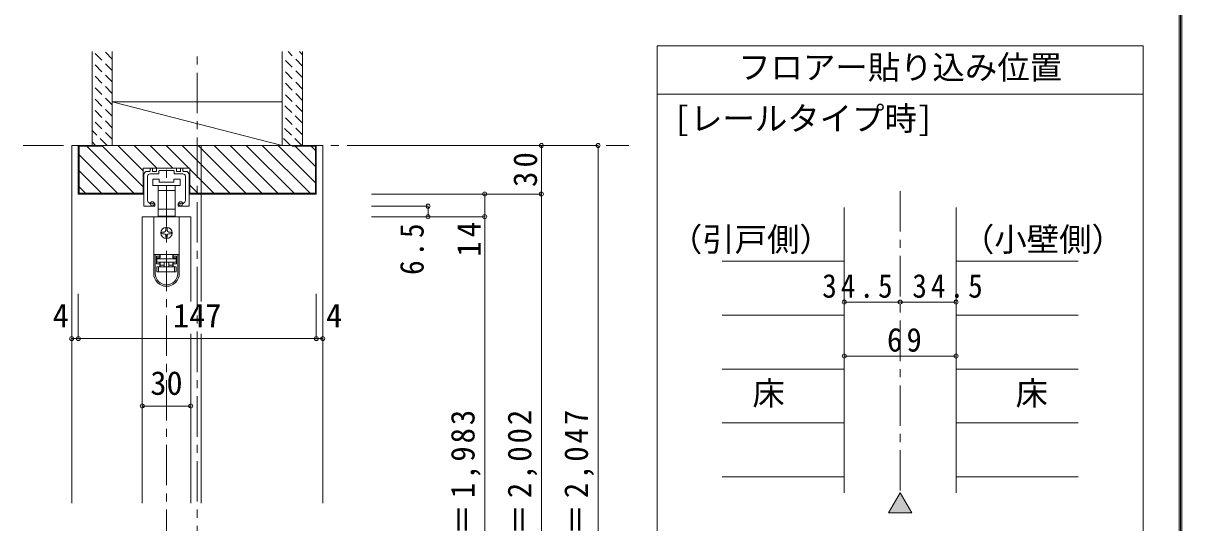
# Model space of a CAD drawing. Units: millimetres at full size, sheet at 1:5; details may follow other scales. Extents: x -957 to 993, y -689 to 708.
# Drawn here: x 277 to 993, y -227 to 82 of the extents above; entities that cross this region are included whole.
import ezdxf
from ezdxf.enums import TextEntityAlignment as Align

# ---------------------------------------------------------------- set-up
doc = ezdxf.new("R2010")
doc.units = ezdxf.units.MM
doc.header["$LTSCALE"] = 5
doc.header["$PDMODE"] = 32
doc.header["$PDSIZE"] = 2.5
doc.linetypes.add('CHAIN1', pattern=[8, 5, -1, 1, -1])
doc.linetypes.add('DASHED1', pattern=[1.8, 1.2, -0.6])
doc.layers.add('0-B_寸法', color=7, linetype='Continuous', lineweight=9)
doc.layers.add('F-1_枠', color=6, linetype='Continuous', lineweight=9)
doc.styles.add('ＭＳ ゴシック', font='')
doc.styles.get('ＭＳ ゴシック').set_extended_font_data('MS Gothic')

# ---------------------------------------------------------------- blocks, each defined once
blk = doc.blocks.new('01')
at = {"layer": '0-B_寸法'}
for p, q in [((-10.15, 6.02), (-10.15, 7.42)), ((-8.95, 7.72), (-9.85, 7.72)), ((-8.65, 6.02), (-8.65, 7.42)), ((-6.15, 7.42), (-6.15, 6.02)), ((-5.85, 7.72), (5.85, 7.72)), ((6.15, 7.42), (6.15, 6.02)), ((8.65, 6.02), (8.65, 7.42)), ((8.95, 7.72), (9.85, 7.72)), ((10.15, 6.02), (10.15, 7.42)), ((-14, 3.72), (-14, -15.48)), ((-12, 5.72), (-10.45, 5.72)), ((-11.65, 2.72), (-11.65, -12.157)), ((-10.15, 4.22), (-4.95, 4.22)), ((-6.45, 5.72), (-8.35, 5.72)), ((-4.65, 4.52), (-4.65, 5.92)), ((-4.35, 6.22), (-0.3, 6.22)), ((0, 6.52), (-0.3, 6.22)), ((0, 6.52), (0.3, 6.22)), ((4.35, 6.22), (0.3, 6.22)), ((4.65, 4.52), (4.65, 5.92)), ((10.15, 4.22), (4.95, 4.22)), ((6.45, 5.72), (8.35, 5.72)), ((12, 5.72), (10.45, 5.72)), ((11.65, 2.72), (11.65, -12.157)), ((14, 3.72), (14, -15.48)), ((-13.7, -15.78), (-7.45, -15.78)), ((-7.15, -15.48), (-7.15, -14.405)), ((7.15, -15.48), (7.15, -14.405)), ((13.7, -15.78), (7.45, -15.78))]:
    blk.add_line(p, q, dxfattribs=at)
for centre, radius, start, end in [((-9.85, 7.42), 0.3, 90, 180), ((-8.95, 7.42), 0.3, 0, 90), ((-5.85, 7.42), 0.3, 90, 180), ((5.85, 7.42), 0.3, 0, 90), ((8.95, 7.42), 0.3, 90, 180), ((9.85, 7.42), 0.3, 0, 90), ((-12, 3.72), 2, 90, 180), ((-10.15, 2.72), 1.5, 90, 180), ((-10.45, 6.02), 0.3, 270, 0), ((-8.35, 6.02), 0.3, 180, 270), ((-6.45, 6.02), 0.3, 270, 0), ((-4.95, 4.52), 0.3, 270, 0), ((-4.35, 5.92), 0.3, 90, 180), ((4.35, 5.92), 0.3, 0, 90), ((4.95, 4.52), 0.3, 180, 270), ((6.45, 6.02), 0.3, 180, 270), ((8.35, 6.02), 0.3, 270, 0), ((10.45, 6.02), 0.3, 180, 270), ((10.15, 2.72), 1.5, 0, 90), ((12, 3.72), 2, 0, 90), ((-9.65, -12.157), 2, 180, 253.54075), ((-8.8, -9.28), 5, 253.54075, 284.75682), ((-7.45, -14.405), 0.3, 0, 104.75682), ((7.45, -14.405), 0.3, 75.24318, 180), ((8.8, -9.28), 5, 255.24318, 286.45925), ((9.65, -12.157), 2, 286.45925, 0), ((-13.7, -15.48), 0.3, 180, 270), ((-7.45, -15.48), 0.3, 270, 0), ((7.45, -15.48), 0.3, 180, 270), ((13.7, -15.48), 0.3, 270, 0)]:
    blk.add_arc(centre, radius, start, end, dxfattribs=at)
for p in [(-8.8, -14.28), (8.8, -14.28)]:
    blk.add_point(p, dxfattribs=at)

msp = doc.modelspace()

# ---------------------------------------------------------------- linework, layer by layer
at = {"layer": '0-B_寸法'}
for p, q in [((319.869, 6.407), (319.869, 64.407)), ((332.369, 6.407), (332.369, 64.407)), ((437.369, 6.407), (437.369, 64.407)), ((449.869, 6.407), (449.869, 64.407)), ((968.869, 68.058), (668.869, 68.058)), ((668.869, 68.058), (668.869, -473.435)), ((968.869, 38.058), (668.869, 38.058)), ((437.369, 6.407), (332.369, 33.407)), ((437.369, 33.407), (332.369, 33.407)), ((307.369, 6.407), (311.369, 6.407)), ((307.369, -214.593), (307.369, 6.407)), ((311.369, -23.593), (311.369, 6.407)), ((311.369, 6.407), (458.369, 6.407)), ((311.869, -23.093), (311.869, 5.907)), ((326.369, 5.907), (311.869, 5.907)), ((335.703, -23.093), (311.869, 0.741)), ((316.602, 5.907), (345.602, -23.093)), ((326.369, 5.907), (326.369, 6.407)), ((351.469, -19.06), (326.369, 6.04)), ((437.369, 6.407), (332.369, 6.407)), ((351.469, -9.161), (335.901, 6.407)), ((359.801, -7.593), (345.801, 6.407)), ((369.7, -7.593), (355.7, 6.407)), ((379.6, -7.593), (365.6, 6.407)), ((404.999, -23.093), (375.499, 6.407)), ((414.899, -23.093), (385.399, 6.407)), ((387.369, 6.407), (387.369, -89.898)), ((395.298, 6.407), (424.798, -23.093)), ((434.698, -23.093), (405.198, 6.407)), ((444.597, -23.093), (415.097, 6.407)), ((454.497, -23.093), (424.997, 6.407)), ((457.869, -16.566), (434.896, 6.407)), ((443.369, 6.407), (443.369, 5.907)), ((443.369, 5.907), (457.869, 5.907)), ((457.869, -6.666), (445.296, 5.907)), ((457.869, 3.233), (455.195, 5.907)), ((457.869, -23.093), (457.869, 5.907)), ((458.369, -23.593), (458.369, 6.407)), ((462.369, 6.407), (458.369, 6.407)), ((462.369, 6.407), (462.369, -214.593)), ((632.369, 6.407), (492.369, 6.407)), ((597.369, 6.407), (597.369, -23.593)), ((632.369, 6.407), (632.369, -431.593)), ((325.803, -23.093), (311.869, -9.159)), ((351.469, -7.593), (380.269, -7.593)), ((351.469, -23.593), (351.469, -7.593)), ((357.369, -18.293), (357.369, -14.293)), ((357.369, -14.293), (361.369, -14.293)), ((361.369, -14.293), (361.369, -16.293)), ((370.369, -14.293), (374.369, -14.293)), ((370.369, -16.293), (370.369, -14.293)), ((374.369, -14.293), (374.369, -18.293)), ((380.269, -23.593), (380.269, -7.593)), ((395.1, -23.093), (380.269, -8.262)), ((315.904, -23.093), (311.869, -19.058)), ((365.869, -18.293), (357.369, -18.293)), ((360.619, -21.293), (360.619, -18.293)), ((365.869, -21.293), (360.619, -21.293)), ((360.619, -32.893), (360.619, -21.293)), ((361.369, -16.293), (370.369, -16.293)), ((374.369, -18.293), (365.869, -18.293)), ((371.119, -21.293), (365.869, -21.293)), ((371.119, -18.293), (371.119, -21.293)), ((371.119, -21.293), (371.119, -32.893)), ((385.2, -23.093), (380.269, -18.162)), ((311.369, -23.593), (351.469, -23.593)), ((311.869, -23.093), (351.469, -23.093)), ((380.269, -23.093), (457.869, -23.093)), ((380.269, -23.593), (458.369, -23.593)), ((597.369, -23.593), (492.369, -23.593)), ((562.369, -23.593), (562.369, -37.593)), ((597.369, -443.593), (597.369, -23.593)), ((360.619, -37.293), (360.619, -32.893)), ((360.619, -32.893), (365.869, -32.893)), ((365.869, -32.893), (371.119, -32.893)), ((371.119, -32.893), (371.119, -37.293)), ((527.369, -31.093), (492.369, -31.093)), ((527.369, -31.093), (527.369, -37.593)), ((784.369, -31.825), (784.369, -208.332)), ((853.369, -31.825), (853.369, -208.332)), ((350.869, -37.593), (380.869, -37.593)), ((350.869, -37.593), (350.869, -214.593)), ((357.969, -37.593), (357.969, -60.893)), ((357.969, -37.593), (373.769, -37.593)), ((361.869, -37.293), (360.619, -37.293)), ((361.869, -37.593), (361.869, -37.293)), ((371.119, -37.293), (369.869, -37.293)), ((373.769, -37.593), (373.769, -60.893)), ((380.869, -37.593), (380.869, -89.898)), ((562.369, -37.593), (492.369, -37.593)), ((562.369, -37.593), (562.369, -423.594)), ((363.369, -47.093), (364.369, -47.093)), ((364.369, -48.093), (363.369, -48.093)), ((365.369, -46.093), (365.369, -45.093)), ((365.369, -50.093), (365.369, -49.093)), ((366.369, -45.093), (366.369, -46.093)), ((366.369, -49.093), (366.369, -50.093)), ((367.369, -47.093), (368.369, -47.093)), ((368.369, -48.093), (367.369, -48.093)), ((357.969, -60.893), (357.969, -60.993)), ((357.969, -60.893), (373.769, -60.893)), ((357.969, -72.693), (357.969, -60.993)), ((358.969, -60.993), (361.669, -60.993)), ((359.769, -66.693), (359.769, -61.993)), ((361.669, -61.993), (359.769, -61.993)), ((359.969, -63.093), (361.869, -63.093)), ((359.969, -63.593), (359.969, -63.093)), ((360.969, -60.893), (360.969, -60.993)), ((361.669, -61.993), (361.669, -60.993)), ((361.869, -60.893), (361.869, -63.093)), ((369.869, -63.093), (369.869, -60.893)), ((369.869, -63.093), (371.769, -63.093)), ((370.069, -60.993), (370.069, -61.993)), ((370.069, -60.993), (372.769, -60.993)), ((371.969, -61.993), (370.069, -61.993)), ((370.069, -61.993), (370.069, -62.993)), ((370.069, -62.993), (371.969, -62.993)), ((370.769, -60.993), (370.769, -60.893)), ((371.769, -63.093), (371.769, -63.593)), ((371.969, -61.993), (371.969, -66.693)), ((372.769, -72.693), (372.769, -60.993)), ((372.769, -60.993), (373.769, -60.993)), ((373.769, -60.893), (373.769, -60.993)), ((373.769, -60.993), (373.769, -72.693)), ((361.669, -65.693), (359.769, -65.693)), ((359.769, -66.693), (361.669, -66.693)), ((359.969, -68.593), (359.969, -71.593)), ((360.969, -68.593), (359.969, -68.593)), ((360.969, -71.593), (360.969, -68.593)), ((370.769, -68.593), (360.969, -68.593)), ((361.669, -66.693), (361.669, -65.693)), ((361.669, -68.593), (361.669, -66.693)), ((361.869, -65.593), (361.869, -67.593)), ((364.369, -65.593), (364.369, -68.593)), ((367.369, -65.593), (367.369, -68.593)), ((369.869, -67.593), (367.369, -67.593)), ((369.869, -67.593), (369.869, -65.593)), ((369.869, -68.593), (369.869, -67.593)), ((370.069, -66.693), (371.969, -66.693)), ((370.069, -66.693), (370.069, -68.593)), ((370.769, -68.593), (370.769, -71.593)), ((371.769, -68.593), (370.769, -68.593)), ((371.769, -71.593), (371.769, -68.593)), ((708.869, -65.127), (784.369, -65.127)), ((853.369, -65.127), (928.869, -65.127)), ((359.969, -71.593), (360.969, -71.593)), ((360.969, -71.593), (370.769, -71.593)), ((370.769, -71.593), (371.769, -71.593)), ((311.369, -112.898), (311.369, -92.339)), ((458.369, -112.898), (458.369, -88.839)), ((784.369, -90.387), (818.869, -90.387)), ((818.869, -90.387), (853.369, -90.387)), ((708.869, -98.428), (784.369, -98.428)), ((853.369, -98.428), (928.869, -98.428)), ((458.369, -112.898), (311.369, -112.898)), ((380.869, -109.898), (380.869, -214.593)), ((387.369, -109.898), (387.369, -214.593)), ((784.369, -123.689), (853.369, -123.689)), ((708.869, -131.73), (784.369, -131.73)), ((853.369, -131.73), (928.869, -131.73)), ((380.869, -154.594), (350.869, -154.594)), ((708.869, -165.031), (784.369, -165.031)), ((853.369, -165.031), (928.869, -165.031)), ((708.869, -198.332), (784.369, -198.332)), ((853.369, -198.332), (928.869, -198.332)), ((818.869, -208.332), (811.731, -220.694)), ((818.869, -208.332), (811.731, -220.694)), ((818.869, -208.332), (826.006, -220.694)), ((826.006, -220.694), (811.731, -220.694))]:
    msp.add_line(p, q, dxfattribs=at)
at = {"layer": '0-B_寸法', "linetype": 'DASHED1'}
for p, q in [((332.369, 52.732), (320.694, 64.407)), ((332.369, 59.803), (327.765, 64.407)), ((449.869, 55.44), (440.902, 64.407)), ((449.869, 62.511), (447.973, 64.407)), ((332.369, 45.661), (319.869, 58.161)), ((449.869, 48.369), (437.369, 60.869)), ((332.369, 38.59), (319.869, 51.09)), ((449.869, 41.298), (437.369, 53.798)), ((332.369, 31.519), (319.869, 44.019)), ((449.869, 34.227), (437.369, 46.727)), ((332.369, 24.448), (319.869, 36.948)), ((449.869, 27.156), (437.369, 39.656)), ((332.369, 17.377), (319.869, 29.877)), ((449.547, 20.407), (437.369, 32.585)), ((332.369, 10.306), (319.869, 22.806)), ((449.897, 12.986), (437.369, 25.514)), ((329.197, 6.407), (319.869, 15.735)), ((449.405, 6.407), (437.369, 18.443)), ((322.126, 6.407), (319.869, 8.664)), ((442.334, 6.407), (437.369, 11.372))]:
    msp.add_line(p, q, dxfattribs=at)
at = {"layer": '0-B_寸法', "linetype": 'CHAIN1'}
for p, q in [((384.869, -453.593), (384.869, 64.407)), ((277.369, 6.407), (651.369, 6.407)), ((365.869, -443.593), (365.869, -7.593)), ((818.869, -21.825), (818.869, -208.332))]:
    msp.add_line(p, q, dxfattribs=at)
at = {"layer": '0-B_寸法', "color": 4}
for p, q in [((307.369, -112.898), (307.369, -85.339)), ((311.369, -112.898), (311.369, -85.339)), ((458.369, -112.898), (458.369, -85.339)), ((462.369, -112.898), (462.369, -85.339)), ((307.369, -112.898), (311.369, -112.898)), ((458.369, -112.898), (462.369, -112.898))]:
    msp.add_line(p, q, dxfattribs=at)
at = {"layer": '0-B_寸法'}
for points in [[(968.869, 68.058), (968.869, -473.435), (668.869, -473.435)], [(361.869, -37.293), (369.869, -37.293), (369.869, -37.593)], [(357.969, -60.993), (358.969, -60.993), (358.969, -72.693)], [(359.769, -62.993), (361.669, -62.993), (361.669, -61.993)], [(364.369, -67.593), (361.869, -67.593), (361.869, -68.593)], [(371.969, -65.693), (370.069, -65.693), (370.069, -66.693)], [(818.869, -208.332), (826.006, -220.694), (811.731, -220.694)]]:
    msp.add_lwpolyline(points, dxfattribs=at)
msp.add_lwpolyline([(359.969, -65.593), (371.769, -65.593), (371.769, -63.593), (359.969, -63.593)], close=True, dxfattribs=at)
msp.add_circle((365.869, -47.593), 3.5, dxfattribs=at)
for centre, radius, start, end in [((363.369, -47.593), 0.5, 90, 180), ((363.369, -47.593), 0.5, 180, 270), ((364.369, -46.093), 1, 270, 0), ((364.369, -49.093), 1, 0, 90), ((365.869, -45.093), 0.5, 90, 180), ((365.869, -45.093), 0.5, 0, 90), ((367.369, -46.093), 1, 180, 270), ((367.369, -49.093), 1, 90, 180), ((368.369, -47.593), 0.5, 0, 90), ((368.369, -47.593), 0.5, 270, 0), ((365.869, -50.093), 0.5, 180, 270), ((365.869, -50.093), 0.5, 270, 0), ((365.869, -72.693), 7.9, 180, 0), ((365.869, -72.693), 6.9, 180, 0)]:
    msp.add_arc(centre, radius, start, end, dxfattribs=at)
for p in [(597.369, 6.407), (632.369, 6.407), (562.369, -23.593), (597.369, -23.593), (527.369, -31.093), (527.369, -37.593), (562.369, -37.593), (784.369, -90.387), (818.869, -90.387), (853.369, -90.387), (307.369, -112.898), (311.369, -112.898), (311.369, -112.898), (458.369, -112.898), (458.369, -112.898), (462.369, -112.898), (784.369, -123.689), (853.369, -123.689), (350.869, -154.594), (380.869, -154.594)]:
    msp.add_point(p, dxfattribs=at)
at = {"layer": '0-B_寸法', "color": 16}
msp.add_solid([(826.006, -220.694), (818.869, -208.332), (811.731, -220.694)], dxfattribs=at)
at = {"layer": 'F-1_枠'}
for p, q in [((991.115, 707.602), (991.115, -689.065)), ((991.948, 707.602), (991.948, -689.065)), ((992.782, 707.602), (992.782, -689.065))]:
    msp.add_line(p, q, dxfattribs=at)

# ---------------------------------------------------------------- block references
at = {"layer": '0-B_寸法'}
msp.add_blockref('01', (365.869, -15.313), dxfattribs=at)

# ---------------------------------------------------------------- texts
at = {"layer": '0-B_寸法', "style": 'ＭＳ ゴシック'}
for s, p in [('フロアー貼り込み位置', (718.869, 43.058)), ('[レールタイプ時]', (679.209, 11.368)), ('（引戸側）', (676.672, -63.341)), ('（小壁側）', (857.036, -63.341)), ('4', (295.576, -110.398)), ('147', (369.869, -110.398)), ('4', (464.411, -110.398)), ('30', (355.869, -152.094)), ('床', (727.619, -158.38)), ('床', (890.119, -158.38))]:
    msp.add_text(s, height=14.66, dxfattribs=at).set_placement(p, align=Align.BOTTOM_LEFT)
at = {"layer": '0-B_寸法', "char_height": 14.66, "attachment_point": 7, "rotation": 90, "style": 'ＭＳ ゴシック'}
for s, insert in [('\\T1.27;\\W0.95;30', (594.869, -19.218)), ('\\T1.27;\\W0.9;6.5', (524.869, -73.555)), ('\\T1.27;\\W0.95;14', (559.869, -62.305)), ('\\T1.19;\\W0.95;ＤＨ＝1,983', (559.869, -279.344)), ('\\T1.19;\\W0.95;枠内＝2,002', (594.869, -279.344)), ('\\T1.19;\\W0.95;枠外＝2,047', (629.869, -279.344))]:
    msp.add_mtext(s, dxfattribs=dict(at, insert=insert))
at = {"layer": '0-B_寸法', "char_height": 14.66, "attachment_point": 7, "style": 'ＭＳ ゴシック'}
for s, insert in [('\\T1.28;\\W0.9;34.5', (770.75, -87.887)), ('\\T1.28;\\W0.9;34.5', (826.388, -87.887)), ('\\T1.27;\\W0.95;69', (810.744, -121.189))]:
    msp.add_mtext(s, dxfattribs=dict(at, insert=insert))

doc.saveas('drawing.dxf')
